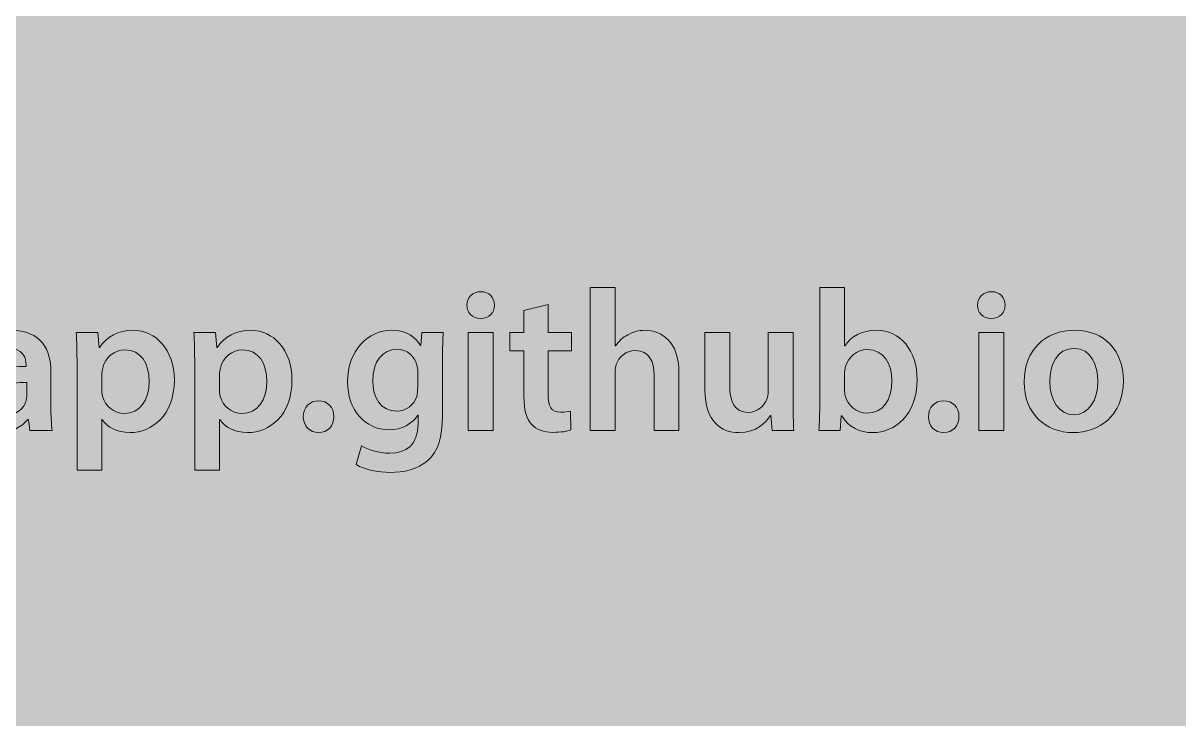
# Model space of a CAD drawing. Header units: inches. Extents: x -507 to 1392, y -754 to 68.
# Drawn here: x 80.5 to 137.9, y -338.8 to -304.3 of the extents above; entities that cross this region are included whole.
import ezdxf

# ---------------------------------------------------------------- set-up
doc = ezdxf.new("R2010")
doc.units = ezdxf.units.IN
doc.header["$MEASUREMENT"] = 0
doc.layers.add('back', color=7, linetype='Continuous')
doc.layers.add('Front', color=7, linetype='Continuous')
picture_1 = doc.add_image_def('image1.png', size_in_pixel=(3301, 2181))
picture_2 = doc.add_image_def('image10.png', size_in_pixel=(3013, 3012))

# ---------------------------------------------------------------- blocks, each defined once
blk = doc.blocks.new('block 3')
at = {"layer": 'Front', "true_color": 0x326699}
h = blk.add_hatch(color=165, dxfattribs=at)
h.dxf.hatch_style = 2
h.paths.add_polyline_path([(-211, -462.1), (-211, 61.249), (581, 61.249), (581, -462.1)])
h = blk.add_hatch(color=165, dxfattribs=at)
h.dxf.hatch_style = 2
h.paths.add_polyline_path([(-13, -462.1), (-13, 61.249), (185, 61.249), (185, -462.1)])
at = {"layer": 'Front'}
image = blk.add_image(picture_1, insert=(-211, -462.191), size_in_units=(792.24, 523.44), dxfattribs=at)
blk = doc.blocks.new('block 187')
at = {"layer": 'back', "true_color": 0x000000}
h = blk.add_hatch(color=18, dxfattribs=at)
h.dxf.hatch_style = 2
edge = h.paths.add_edge_path()
edge.add_spline(control_points=[(103.924, -318.273), (103.924, -318.643), (103.654, -318.933), (103.225, -318.933), (102.814, -318.933), (102.545, -318.643), (102.545, -318.273), (102.545, -317.894), (102.825, -317.604), (103.234, -317.604), (103.654, -317.604), (103.914, -317.894), (103.924, -318.273)], knot_values=[0, 0, 0, 0, 1, 1, 1, 2, 2, 2, 3, 3, 3, 4, 4, 4, 4], degree=3, periodic=1)
h.paths.add_polyline_path([(102.615, -324.5), (102.615, -319.633), (103.854, -319.633), (103.854, -324.5)])
h = blk.add_hatch(color=18, dxfattribs=at)
h.dxf.hatch_style = 2
edge = h.paths.add_edge_path()
edge.add_spline(control_points=[(108.685, -317.404), (108.685, -317.404), (109.924, -317.404), (109.924, -317.404), (109.924, -317.404), (109.924, -320.302), (109.924, -320.302), (109.924, -320.302), (109.944, -320.302), (109.944, -320.302), (110.094, -320.072), (110.293, -319.882), (110.554, -319.743), (110.793, -319.603), (111.083, -319.523), (111.393, -319.523), (112.223, -319.523), (113.092, -320.072), (113.092, -321.631), (113.092, -321.631), (113.092, -324.5), (113.092, -324.5), (113.092, -324.5), (111.863, -324.5), (111.863, -324.5), (111.863, -324.5), (111.863, -321.771), (111.863, -321.771), (111.863, -321.062), (111.603, -320.532), (110.923, -320.532), (110.443, -320.532), (110.104, -320.852), (109.974, -321.222), (109.934, -321.322), (109.924, -321.452), (109.924, -321.592), (109.924, -321.592), (109.924, -324.5), (109.924, -324.5), (109.924, -324.5), (108.685, -324.5), (108.685, -324.5), (108.685, -324.5), (108.685, -317.404), (108.685, -317.404)], knot_values=[0, 0, 0, 0, 1, 1, 1, 2, 2, 2, 3, 3, 3, 4, 4, 4, 5, 5, 5, 6, 6, 6, 7, 7, 7, 8, 8, 8, 9, 9, 9, 10, 10, 10, 11, 11, 11, 12, 12, 12, 13, 13, 13, 14, 14, 14, 15, 15, 15, 15], degree=3, periodic=1)
h = blk.add_hatch(color=18, dxfattribs=at)
h.dxf.hatch_style = 2
edge = h.paths.add_edge_path()
edge.add_spline(control_points=[(120.054, -324.5), (120.074, -324.17), (120.094, -323.63), (120.094, -323.131), (120.094, -323.131), (120.094, -317.404), (120.094, -317.404), (120.094, -317.404), (121.324, -317.404), (121.324, -317.404), (121.324, -317.404), (121.324, -320.302), (121.324, -320.302), (121.324, -320.302), (121.344, -320.302), (121.344, -320.302), (121.644, -319.833), (122.173, -319.523), (122.903, -319.523), (124.092, -319.523), (124.941, -320.512), (124.932, -321.991), (124.932, -323.74), (123.822, -324.61), (122.723, -324.61), (122.093, -324.61), (121.533, -324.37), (121.184, -323.771), (121.184, -323.771), (121.164, -323.771), (121.164, -323.771), (121.164, -323.771), (121.104, -324.5), (121.104, -324.5), (121.104, -324.5), (120.054, -324.5), (120.054, -324.5)], knot_values=[0, 0, 0, 0, 1, 1, 1, 2, 2, 2, 3, 3, 3, 4, 4, 4, 5, 5, 5, 6, 6, 6, 7, 7, 7, 8, 8, 8, 9, 9, 9, 10, 10, 10, 11, 11, 11, 12, 12, 12, 12], degree=3, periodic=1)
edge = h.paths.add_edge_path()
edge.add_spline(control_points=[(121.324, -322.491), (121.324, -322.591), (121.333, -322.691), (121.354, -322.781), (121.483, -323.271), (121.913, -323.641), (122.443, -323.641), (123.212, -323.641), (123.682, -323.021), (123.682, -322.042), (123.682, -321.182), (123.272, -320.482), (122.453, -320.482), (121.953, -320.482), (121.503, -320.842), (121.363, -321.382), (121.344, -321.472), (121.324, -321.582), (121.324, -321.702), (121.324, -321.702), (121.324, -322.491), (121.324, -322.491)], knot_values=[0, 0, 0, 0, 1, 1, 1, 2, 2, 2, 3, 3, 3, 4, 4, 4, 5, 5, 5, 6, 6, 6, 7, 7, 7, 7], degree=3, periodic=1)
h = blk.add_hatch(color=18, dxfattribs=at)
h.dxf.hatch_style = 2
edge = h.paths.add_edge_path()
edge.add_spline(control_points=[(129.313, -318.273), (129.313, -318.643), (129.044, -318.933), (128.614, -318.933), (128.204, -318.933), (127.935, -318.643), (127.935, -318.273), (127.935, -317.894), (128.214, -317.604), (128.624, -317.604), (129.044, -317.604), (129.304, -317.894), (129.313, -318.273)], knot_values=[0, 0, 0, 0, 1, 1, 1, 2, 2, 2, 3, 3, 3, 4, 4, 4, 4], degree=3, periodic=1)
h.paths.add_polyline_path([(128.004, -324.5), (128.004, -319.633), (129.244, -319.633), (129.244, -324.5)])
h = blk.add_hatch(color=18, dxfattribs=at)
h.dxf.hatch_style = 2
edge = h.paths.add_edge_path()
edge.add_spline(control_points=[(106.584, -318.244), (106.584, -318.244), (106.584, -319.633), (106.584, -319.633), (106.584, -319.633), (107.753, -319.633), (107.753, -319.633), (107.753, -319.633), (107.753, -320.552), (107.753, -320.552), (107.753, -320.552), (106.584, -320.552), (106.584, -320.552), (106.584, -320.552), (106.584, -322.701), (106.584, -322.701), (106.584, -323.291), (106.744, -323.601), (107.214, -323.601), (107.423, -323.601), (107.583, -323.57), (107.693, -323.541), (107.693, -323.541), (107.713, -324.48), (107.713, -324.48), (107.534, -324.55), (107.214, -324.6), (106.824, -324.6), (106.374, -324.6), (105.994, -324.45), (105.765, -324.2), (105.504, -323.92), (105.385, -323.48), (105.385, -322.841), (105.385, -322.841), (105.385, -320.552), (105.385, -320.552), (105.385, -320.552), (104.685, -320.552), (104.685, -320.552), (104.685, -320.552), (104.685, -319.633), (104.685, -319.633), (104.685, -319.633), (105.385, -319.633), (105.385, -319.633), (105.385, -319.633), (105.385, -318.533), (105.385, -318.533), (105.385, -318.533), (106.584, -318.244), (106.584, -318.244)], knot_values=[0, 0, 0, 0, 1, 1, 1, 2, 2, 2, 3, 3, 3, 4, 4, 4, 5, 5, 5, 6, 6, 6, 7, 7, 7, 8, 8, 8, 9, 9, 9, 10, 10, 10, 11, 11, 11, 12, 12, 12, 13, 13, 13, 14, 14, 14, 15, 15, 15, 16, 16, 16, 17, 17, 17, 17], degree=3, periodic=1)
h = blk.add_hatch(color=18, dxfattribs=at)
h.dxf.hatch_style = 2
edge = h.paths.add_edge_path()
edge.add_spline(control_points=[(80.823, -324.5), (80.823, -324.5), (80.744, -323.96), (80.744, -323.96), (80.744, -323.96), (80.713, -323.96), (80.713, -323.96), (80.414, -324.34), (79.904, -324.61), (79.274, -324.61), (78.295, -324.61), (77.745, -323.9), (77.745, -323.161), (77.745, -321.932), (78.834, -321.312), (80.633, -321.322), (80.633, -321.322), (80.633, -321.242), (80.633, -321.242), (80.633, -320.922), (80.503, -320.392), (79.644, -320.392), (79.165, -320.392), (78.665, -320.542), (78.335, -320.752), (78.335, -320.752), (78.095, -319.953), (78.095, -319.953), (78.455, -319.732), (79.084, -319.523), (79.854, -319.523), (81.413, -319.523), (81.863, -320.512), (81.863, -321.572), (81.863, -321.572), (81.863, -323.331), (81.863, -323.331), (81.863, -323.771), (81.883, -324.2), (81.933, -324.5), (81.933, -324.5), (80.823, -324.5), (80.823, -324.5)], knot_values=[0, 0, 0, 0, 1, 1, 1, 2, 2, 2, 3, 3, 3, 4, 4, 4, 5, 5, 5, 6, 6, 6, 7, 7, 7, 8, 8, 8, 9, 9, 9, 10, 10, 10, 11, 11, 11, 12, 12, 12, 13, 13, 13, 14, 14, 14, 14], degree=3, periodic=1)
edge = h.paths.add_edge_path()
edge.add_spline(control_points=[(80.664, -322.121), (79.794, -322.102), (78.964, -322.291), (78.964, -323.031), (78.964, -323.511), (79.274, -323.73), (79.664, -323.73), (80.154, -323.73), (80.514, -323.411), (80.624, -323.061), (80.653, -322.971), (80.664, -322.871), (80.664, -322.791), (80.664, -322.791), (80.664, -322.121), (80.664, -322.121)], knot_values=[0, 0, 0, 0, 1, 1, 1, 2, 2, 2, 3, 3, 3, 4, 4, 4, 5, 5, 5, 5], degree=3, periodic=1)
h = blk.add_hatch(color=18, dxfattribs=at)
h.dxf.hatch_style = 2
edge = h.paths.add_edge_path()
edge.add_spline(control_points=[(83.165, -321.252), (83.165, -320.612), (83.145, -320.092), (83.125, -319.633), (83.125, -319.633), (84.205, -319.633), (84.205, -319.633), (84.205, -319.633), (84.265, -320.382), (84.265, -320.382), (84.265, -320.382), (84.284, -320.382), (84.284, -320.382), (84.644, -319.833), (85.214, -319.523), (85.954, -319.523), (87.073, -319.523), (88.002, -320.482), (88.002, -322.001), (88.002, -323.76), (86.893, -324.61), (85.784, -324.61), (85.174, -324.61), (84.664, -324.35), (84.415, -323.96), (84.415, -323.96), (84.395, -323.96), (84.395, -323.96), (84.395, -323.96), (84.395, -326.479), (84.395, -326.479), (84.395, -326.479), (83.165, -326.479), (83.165, -326.479), (83.165, -326.479), (83.165, -321.252), (83.165, -321.252)], knot_values=[0, 0, 0, 0, 1, 1, 1, 2, 2, 2, 3, 3, 3, 4, 4, 4, 5, 5, 5, 6, 6, 6, 7, 7, 7, 8, 8, 8, 9, 9, 9, 10, 10, 10, 11, 11, 11, 12, 12, 12, 12], degree=3, periodic=1)
edge = h.paths.add_edge_path()
edge.add_spline(control_points=[(84.395, -322.461), (84.395, -322.581), (84.404, -322.691), (84.434, -322.801), (84.554, -323.301), (84.994, -323.661), (85.514, -323.661), (86.293, -323.661), (86.753, -323.011), (86.753, -322.051), (86.753, -321.192), (86.333, -320.492), (85.544, -320.492), (85.034, -320.492), (84.564, -320.862), (84.444, -321.402), (84.415, -321.501), (84.395, -321.612), (84.395, -321.711), (84.395, -321.711), (84.395, -322.461), (84.395, -322.461)], knot_values=[0, 0, 0, 0, 1, 1, 1, 2, 2, 2, 3, 3, 3, 4, 4, 4, 5, 5, 5, 6, 6, 6, 7, 7, 7, 7], degree=3, periodic=1)
h = blk.add_hatch(color=18, dxfattribs=at)
h.dxf.hatch_style = 2
edge = h.paths.add_edge_path()
edge.add_spline(control_points=[(89.015, -321.252), (89.015, -320.612), (88.995, -320.092), (88.975, -319.633), (88.975, -319.633), (90.054, -319.633), (90.054, -319.633), (90.054, -319.633), (90.114, -320.382), (90.114, -320.382), (90.114, -320.382), (90.134, -320.382), (90.134, -320.382), (90.494, -319.833), (91.063, -319.523), (91.803, -319.523), (92.922, -319.523), (93.852, -320.482), (93.852, -322.001), (93.852, -323.76), (92.743, -324.61), (91.633, -324.61), (91.023, -324.61), (90.514, -324.35), (90.264, -323.96), (90.264, -323.96), (90.244, -323.96), (90.244, -323.96), (90.244, -323.96), (90.244, -326.479), (90.244, -326.479), (90.244, -326.479), (89.015, -326.479), (89.015, -326.479), (89.015, -326.479), (89.015, -321.252), (89.015, -321.252)], knot_values=[0, 0, 0, 0, 1, 1, 1, 2, 2, 2, 3, 3, 3, 4, 4, 4, 5, 5, 5, 6, 6, 6, 7, 7, 7, 8, 8, 8, 9, 9, 9, 10, 10, 10, 11, 11, 11, 12, 12, 12, 12], degree=3, periodic=1)
edge = h.paths.add_edge_path()
edge.add_spline(control_points=[(90.244, -322.461), (90.244, -322.581), (90.254, -322.691), (90.284, -322.801), (90.404, -323.301), (90.844, -323.661), (91.363, -323.661), (92.143, -323.661), (92.603, -323.011), (92.603, -322.051), (92.603, -321.192), (92.183, -320.492), (91.394, -320.492), (90.884, -320.492), (90.414, -320.862), (90.294, -321.402), (90.264, -321.501), (90.244, -321.612), (90.244, -321.711), (90.244, -321.711), (90.244, -322.461), (90.244, -322.461)], knot_values=[0, 0, 0, 0, 1, 1, 1, 2, 2, 2, 3, 3, 3, 4, 4, 4, 5, 5, 5, 6, 6, 6, 7, 7, 7, 7], degree=3, periodic=1)
h = blk.add_hatch(color=18, dxfattribs=at)
h.dxf.hatch_style = 2
edge = h.paths.add_edge_path()
edge.add_spline(control_points=[(101.373, -319.633), (101.353, -319.962), (101.333, -320.362), (101.333, -321.032), (101.333, -321.032), (101.333, -323.791), (101.333, -323.791), (101.333, -324.81), (101.123, -325.54), (100.613, -325.999), (100.103, -326.449), (99.403, -326.589), (98.734, -326.589), (98.114, -326.589), (97.455, -326.459), (97.035, -326.199), (97.035, -326.199), (97.305, -325.27), (97.305, -325.27), (97.614, -325.45), (98.134, -325.639), (98.724, -325.639), (99.523, -325.639), (100.123, -325.22), (100.123, -324.17), (100.123, -324.17), (100.123, -323.75), (100.123, -323.75), (100.123, -323.75), (100.103, -323.75), (100.103, -323.75), (99.823, -324.18), (99.323, -324.47), (98.684, -324.47), (97.475, -324.47), (96.615, -323.471), (96.615, -322.091), (96.615, -320.492), (97.654, -319.523), (98.824, -319.523), (99.563, -319.523), (100.003, -319.882), (100.233, -320.282), (100.233, -320.282), (100.253, -320.282), (100.253, -320.282), (100.253, -320.282), (100.303, -319.633), (100.303, -319.633), (100.303, -319.633), (101.373, -319.633), (101.373, -319.633)], knot_values=[0, 0, 0, 0, 1, 1, 1, 2, 2, 2, 3, 3, 3, 4, 4, 4, 5, 5, 5, 6, 6, 6, 7, 7, 7, 8, 8, 8, 9, 9, 9, 10, 10, 10, 11, 11, 11, 12, 12, 12, 13, 13, 13, 14, 14, 14, 15, 15, 15, 16, 16, 16, 17, 17, 17, 17], degree=3, periodic=1)
edge = h.paths.add_edge_path()
edge.add_spline(control_points=[(100.103, -321.582), (100.103, -321.472), (100.093, -321.352), (100.063, -321.252), (99.933, -320.802), (99.583, -320.462), (99.063, -320.462), (98.374, -320.462), (97.864, -321.062), (97.864, -322.051), (97.864, -322.881), (98.284, -323.55), (99.054, -323.55), (99.513, -323.55), (99.913, -323.25), (100.053, -322.811), (100.083, -322.681), (100.103, -322.511), (100.103, -322.371), (100.103, -322.371), (100.103, -321.582), (100.103, -321.582)], knot_values=[0, 0, 0, 0, 1, 1, 1, 2, 2, 2, 3, 3, 3, 4, 4, 4, 5, 5, 5, 6, 6, 6, 7, 7, 7, 7], degree=3, periodic=1)
h = blk.add_hatch(color=18, dxfattribs=at)
h.dxf.hatch_style = 2
edge = h.paths.add_edge_path()
edge.add_spline(control_points=[(118.762, -323.041), (118.762, -323.621), (118.782, -324.1), (118.802, -324.5), (118.802, -324.5), (117.723, -324.5), (117.723, -324.5), (117.723, -324.5), (117.663, -323.76), (117.663, -323.76), (117.663, -323.76), (117.643, -323.76), (117.643, -323.76), (117.433, -324.11), (116.953, -324.61), (116.083, -324.61), (115.194, -324.61), (114.384, -324.08), (114.384, -322.491), (114.384, -322.491), (114.384, -319.633), (114.384, -319.633), (114.384, -319.633), (115.614, -319.633), (115.614, -319.633), (115.614, -319.633), (115.614, -322.281), (115.614, -322.281), (115.614, -323.091), (115.874, -323.61), (116.523, -323.61), (117.013, -323.61), (117.333, -323.261), (117.462, -322.951), (117.502, -322.841), (117.533, -322.711), (117.533, -322.571), (117.533, -322.571), (117.533, -319.633), (117.533, -319.633), (117.533, -319.633), (118.762, -319.633), (118.762, -319.633), (118.762, -319.633), (118.762, -323.041), (118.762, -323.041)], knot_values=[0, 0, 0, 0, 1, 1, 1, 2, 2, 2, 3, 3, 3, 4, 4, 4, 5, 5, 5, 6, 6, 6, 7, 7, 7, 8, 8, 8, 9, 9, 9, 10, 10, 10, 11, 11, 11, 12, 12, 12, 13, 13, 13, 14, 14, 14, 15, 15, 15, 15], degree=3, periodic=1)
h = blk.add_hatch(color=18, dxfattribs=at)
h.dxf.hatch_style = 2
edge = h.paths.add_edge_path()
edge.add_spline(control_points=[(135.191, -322.021), (135.191, -323.811), (133.932, -324.61), (132.693, -324.61), (131.313, -324.61), (130.254, -323.661), (130.254, -322.102), (130.254, -320.502), (131.304, -319.523), (132.773, -319.523), (134.222, -319.523), (135.191, -320.542), (135.191, -322.021)], knot_values=[0, 0, 0, 0, 1, 1, 1, 2, 2, 2, 3, 3, 3, 4, 4, 4, 4], degree=3, periodic=1)
edge = h.paths.add_edge_path()
edge.add_spline(control_points=[(131.523, -322.071), (131.523, -323.011), (131.983, -323.72), (132.733, -323.72), (133.432, -323.72), (133.922, -323.031), (133.922, -322.051), (133.922, -321.292), (133.582, -320.422), (132.743, -320.422), (131.873, -320.422), (131.523, -321.262), (131.523, -322.071)], knot_values=[0, 0, 0, 0, 1, 1, 1, 2, 2, 2, 3, 3, 3, 4, 4, 4, 4], degree=3, periodic=1)
h = blk.add_hatch(color=18, dxfattribs=at)
h.dxf.hatch_style = 2
edge = h.paths.add_edge_path()
edge.add_spline(control_points=[(94.415, -323.82), (94.415, -323.361), (94.735, -323.031), (95.175, -323.031), (95.625, -323.031), (95.934, -323.351), (95.934, -323.82), (95.934, -324.27), (95.634, -324.61), (95.175, -324.61), (94.725, -324.61), (94.415, -324.27), (94.415, -323.82)], knot_values=[0, 0, 0, 0, 1, 1, 1, 2, 2, 2, 3, 3, 3, 4, 4, 4, 4], degree=3, periodic=1)
h = blk.add_hatch(color=18, dxfattribs=at)
h.dxf.hatch_style = 2
edge = h.paths.add_edge_path()
edge.add_spline(control_points=[(125.494, -323.82), (125.494, -323.361), (125.814, -323.031), (126.254, -323.031), (126.704, -323.031), (127.013, -323.351), (127.013, -323.82), (127.013, -324.27), (126.713, -324.61), (126.254, -324.61), (125.804, -324.61), (125.494, -324.27), (125.494, -323.82)], knot_values=[0, 0, 0, 0, 1, 1, 1, 2, 2, 2, 3, 3, 3, 4, 4, 4, 4], degree=3, periodic=1)
at = {"layer": 'back', "lineweight": 0}
for points in [[(102.615, -324.5), (102.615, -319.633), (103.854, -319.633), (103.854, -324.5), (102.615, -324.5)], [(128.004, -324.5), (128.004, -319.633), (129.244, -319.633), (129.244, -324.5), (128.004, -324.5)]]:
    blk.add_lwpolyline(points, dxfattribs=at)
for points, knots in [([(103.924, -318.273), (103.924, -318.643), (103.654, -318.933), (103.225, -318.933), (102.814, -318.933), (102.545, -318.643), (102.545, -318.273), (102.545, -317.894), (102.825, -317.604), (103.234, -317.604), (103.654, -317.604), (103.914, -317.894), (103.924, -318.273)], [0, 0, 0, 0, 1, 1, 1, 2, 2, 2, 3, 3, 3, 4, 4, 4, 4]), ([(108.685, -317.404), (108.685, -317.404), (109.924, -317.404), (109.924, -317.404), (109.924, -317.404), (109.924, -320.302), (109.924, -320.302), (109.924, -320.302), (109.944, -320.302), (109.944, -320.302), (110.094, -320.072), (110.293, -319.882), (110.554, -319.743), (110.793, -319.603), (111.083, -319.523), (111.393, -319.523), (112.223, -319.523), (113.092, -320.072), (113.092, -321.631), (113.092, -321.631), (113.092, -324.5), (113.092, -324.5), (113.092, -324.5), (111.863, -324.5), (111.863, -324.5), (111.863, -324.5), (111.863, -321.771), (111.863, -321.771), (111.863, -321.062), (111.603, -320.532), (110.923, -320.532), (110.443, -320.532), (110.104, -320.852), (109.974, -321.222), (109.934, -321.322), (109.924, -321.452), (109.924, -321.592), (109.924, -321.592), (109.924, -324.5), (109.924, -324.5), (109.924, -324.5), (108.685, -324.5), (108.685, -324.5), (108.685, -324.5), (108.685, -317.404), (108.685, -317.404)], [0, 0, 0, 0, 1, 1, 1, 2, 2, 2, 3, 3, 3, 4, 4, 4, 5, 5, 5, 6, 6, 6, 7, 7, 7, 8, 8, 8, 9, 9, 9, 10, 10, 10, 11, 11, 11, 12, 12, 12, 13, 13, 13, 14, 14, 14, 15, 15, 15, 15]), ([(120.054, -324.5), (120.074, -324.17), (120.094, -323.63), (120.094, -323.131), (120.094, -323.131), (120.094, -317.404), (120.094, -317.404), (120.094, -317.404), (121.324, -317.404), (121.324, -317.404), (121.324, -317.404), (121.324, -320.302), (121.324, -320.302), (121.324, -320.302), (121.344, -320.302), (121.344, -320.302), (121.644, -319.833), (122.173, -319.523), (122.903, -319.523), (124.092, -319.523), (124.941, -320.512), (124.932, -321.991), (124.932, -323.74), (123.822, -324.61), (122.723, -324.61), (122.093, -324.61), (121.533, -324.37), (121.184, -323.771), (121.184, -323.771), (121.164, -323.771), (121.164, -323.771), (121.164, -323.771), (121.104, -324.5), (121.104, -324.5), (121.104, -324.5), (120.054, -324.5), (120.054, -324.5)], [0, 0, 0, 0, 1, 1, 1, 2, 2, 2, 3, 3, 3, 4, 4, 4, 5, 5, 5, 6, 6, 6, 7, 7, 7, 8, 8, 8, 9, 9, 9, 10, 10, 10, 11, 11, 11, 12, 12, 12, 12]), ([(129.313, -318.273), (129.313, -318.643), (129.044, -318.933), (128.614, -318.933), (128.204, -318.933), (127.935, -318.643), (127.935, -318.273), (127.935, -317.894), (128.214, -317.604), (128.624, -317.604), (129.044, -317.604), (129.304, -317.894), (129.313, -318.273)], [0, 0, 0, 0, 1, 1, 1, 2, 2, 2, 3, 3, 3, 4, 4, 4, 4]), ([(106.584, -318.244), (106.584, -318.244), (106.584, -319.633), (106.584, -319.633), (106.584, -319.633), (107.753, -319.633), (107.753, -319.633), (107.753, -319.633), (107.753, -320.552), (107.753, -320.552), (107.753, -320.552), (106.584, -320.552), (106.584, -320.552), (106.584, -320.552), (106.584, -322.701), (106.584, -322.701), (106.584, -323.291), (106.744, -323.601), (107.214, -323.601), (107.423, -323.601), (107.583, -323.57), (107.693, -323.541), (107.693, -323.541), (107.713, -324.48), (107.713, -324.48), (107.534, -324.55), (107.214, -324.6), (106.824, -324.6), (106.374, -324.6), (105.994, -324.45), (105.765, -324.2), (105.504, -323.92), (105.385, -323.48), (105.385, -322.841), (105.385, -322.841), (105.385, -320.552), (105.385, -320.552), (105.385, -320.552), (104.685, -320.552), (104.685, -320.552), (104.685, -320.552), (104.685, -319.633), (104.685, -319.633), (104.685, -319.633), (105.385, -319.633), (105.385, -319.633), (105.385, -319.633), (105.385, -318.533), (105.385, -318.533), (105.385, -318.533), (106.584, -318.244), (106.584, -318.244)], [0, 0, 0, 0, 1, 1, 1, 2, 2, 2, 3, 3, 3, 4, 4, 4, 5, 5, 5, 6, 6, 6, 7, 7, 7, 8, 8, 8, 9, 9, 9, 10, 10, 10, 11, 11, 11, 12, 12, 12, 13, 13, 13, 14, 14, 14, 15, 15, 15, 16, 16, 16, 17, 17, 17, 17]), ([(80.823, -324.5), (80.823, -324.5), (80.744, -323.96), (80.744, -323.96), (80.744, -323.96), (80.713, -323.96), (80.713, -323.96), (80.414, -324.34), (79.904, -324.61), (79.274, -324.61), (78.295, -324.61), (77.745, -323.9), (77.745, -323.161), (77.745, -321.932), (78.834, -321.312), (80.633, -321.322), (80.633, -321.322), (80.633, -321.242), (80.633, -321.242), (80.633, -320.922), (80.503, -320.392), (79.644, -320.392), (79.165, -320.392), (78.665, -320.542), (78.335, -320.752), (78.335, -320.752), (78.095, -319.953), (78.095, -319.953), (78.455, -319.732), (79.084, -319.523), (79.854, -319.523), (81.413, -319.523), (81.863, -320.512), (81.863, -321.572), (81.863, -321.572), (81.863, -323.331), (81.863, -323.331), (81.863, -323.771), (81.883, -324.2), (81.933, -324.5), (81.933, -324.5), (80.823, -324.5), (80.823, -324.5)], [0, 0, 0, 0, 1, 1, 1, 2, 2, 2, 3, 3, 3, 4, 4, 4, 5, 5, 5, 6, 6, 6, 7, 7, 7, 8, 8, 8, 9, 9, 9, 10, 10, 10, 11, 11, 11, 12, 12, 12, 13, 13, 13, 14, 14, 14, 14]), ([(83.165, -321.252), (83.165, -320.612), (83.145, -320.092), (83.125, -319.633), (83.125, -319.633), (84.205, -319.633), (84.205, -319.633), (84.205, -319.633), (84.265, -320.382), (84.265, -320.382), (84.265, -320.382), (84.284, -320.382), (84.284, -320.382), (84.644, -319.833), (85.214, -319.523), (85.954, -319.523), (87.073, -319.523), (88.002, -320.482), (88.002, -322.001), (88.002, -323.76), (86.893, -324.61), (85.784, -324.61), (85.174, -324.61), (84.664, -324.35), (84.415, -323.96), (84.415, -323.96), (84.395, -323.96), (84.395, -323.96), (84.395, -323.96), (84.395, -326.479), (84.395, -326.479), (84.395, -326.479), (83.165, -326.479), (83.165, -326.479), (83.165, -326.479), (83.165, -321.252), (83.165, -321.252)], [0, 0, 0, 0, 1, 1, 1, 2, 2, 2, 3, 3, 3, 4, 4, 4, 5, 5, 5, 6, 6, 6, 7, 7, 7, 8, 8, 8, 9, 9, 9, 10, 10, 10, 11, 11, 11, 12, 12, 12, 12]), ([(89.015, -321.252), (89.015, -320.612), (88.995, -320.092), (88.975, -319.633), (88.975, -319.633), (90.054, -319.633), (90.054, -319.633), (90.054, -319.633), (90.114, -320.382), (90.114, -320.382), (90.114, -320.382), (90.134, -320.382), (90.134, -320.382), (90.494, -319.833), (91.063, -319.523), (91.803, -319.523), (92.922, -319.523), (93.852, -320.482), (93.852, -322.001), (93.852, -323.76), (92.743, -324.61), (91.633, -324.61), (91.023, -324.61), (90.514, -324.35), (90.264, -323.96), (90.264, -323.96), (90.244, -323.96), (90.244, -323.96), (90.244, -323.96), (90.244, -326.479), (90.244, -326.479), (90.244, -326.479), (89.015, -326.479), (89.015, -326.479), (89.015, -326.479), (89.015, -321.252), (89.015, -321.252)], [0, 0, 0, 0, 1, 1, 1, 2, 2, 2, 3, 3, 3, 4, 4, 4, 5, 5, 5, 6, 6, 6, 7, 7, 7, 8, 8, 8, 9, 9, 9, 10, 10, 10, 11, 11, 11, 12, 12, 12, 12]), ([(101.373, -319.633), (101.353, -319.962), (101.333, -320.362), (101.333, -321.032), (101.333, -321.032), (101.333, -323.791), (101.333, -323.791), (101.333, -324.81), (101.123, -325.54), (100.613, -325.999), (100.103, -326.449), (99.403, -326.589), (98.734, -326.589), (98.114, -326.589), (97.455, -326.459), (97.035, -326.199), (97.035, -326.199), (97.305, -325.27), (97.305, -325.27), (97.614, -325.45), (98.134, -325.639), (98.724, -325.639), (99.523, -325.639), (100.123, -325.22), (100.123, -324.17), (100.123, -324.17), (100.123, -323.75), (100.123, -323.75), (100.123, -323.75), (100.103, -323.75), (100.103, -323.75), (99.823, -324.18), (99.323, -324.47), (98.684, -324.47), (97.475, -324.47), (96.615, -323.471), (96.615, -322.091), (96.615, -320.492), (97.654, -319.523), (98.824, -319.523), (99.563, -319.523), (100.003, -319.882), (100.233, -320.282), (100.233, -320.282), (100.253, -320.282), (100.253, -320.282), (100.253, -320.282), (100.303, -319.633), (100.303, -319.633), (100.303, -319.633), (101.373, -319.633), (101.373, -319.633)], [0, 0, 0, 0, 1, 1, 1, 2, 2, 2, 3, 3, 3, 4, 4, 4, 5, 5, 5, 6, 6, 6, 7, 7, 7, 8, 8, 8, 9, 9, 9, 10, 10, 10, 11, 11, 11, 12, 12, 12, 13, 13, 13, 14, 14, 14, 15, 15, 15, 16, 16, 16, 17, 17, 17, 17]), ([(118.762, -323.041), (118.762, -323.621), (118.782, -324.1), (118.802, -324.5), (118.802, -324.5), (117.723, -324.5), (117.723, -324.5), (117.723, -324.5), (117.663, -323.76), (117.663, -323.76), (117.663, -323.76), (117.643, -323.76), (117.643, -323.76), (117.433, -324.11), (116.953, -324.61), (116.083, -324.61), (115.194, -324.61), (114.384, -324.08), (114.384, -322.491), (114.384, -322.491), (114.384, -319.633), (114.384, -319.633), (114.384, -319.633), (115.614, -319.633), (115.614, -319.633), (115.614, -319.633), (115.614, -322.281), (115.614, -322.281), (115.614, -323.091), (115.874, -323.61), (116.523, -323.61), (117.013, -323.61), (117.333, -323.261), (117.462, -322.951), (117.502, -322.841), (117.533, -322.711), (117.533, -322.571), (117.533, -322.571), (117.533, -319.633), (117.533, -319.633), (117.533, -319.633), (118.762, -319.633), (118.762, -319.633), (118.762, -319.633), (118.762, -323.041), (118.762, -323.041)], [0, 0, 0, 0, 1, 1, 1, 2, 2, 2, 3, 3, 3, 4, 4, 4, 5, 5, 5, 6, 6, 6, 7, 7, 7, 8, 8, 8, 9, 9, 9, 10, 10, 10, 11, 11, 11, 12, 12, 12, 13, 13, 13, 14, 14, 14, 15, 15, 15, 15]), ([(135.191, -322.021), (135.191, -323.811), (133.932, -324.61), (132.693, -324.61), (131.313, -324.61), (130.254, -323.661), (130.254, -322.102), (130.254, -320.502), (131.304, -319.523), (132.773, -319.523), (134.222, -319.523), (135.191, -320.542), (135.191, -322.021)], [0, 0, 0, 0, 1, 1, 1, 2, 2, 2, 3, 3, 3, 4, 4, 4, 4]), ([(84.395, -322.461), (84.395, -322.581), (84.404, -322.691), (84.434, -322.801), (84.554, -323.301), (84.994, -323.661), (85.514, -323.661), (86.293, -323.661), (86.753, -323.011), (86.753, -322.051), (86.753, -321.192), (86.333, -320.492), (85.544, -320.492), (85.034, -320.492), (84.564, -320.862), (84.444, -321.402), (84.415, -321.501), (84.395, -321.612), (84.395, -321.711), (84.395, -321.711), (84.395, -322.461), (84.395, -322.461)], [0, 0, 0, 0, 1, 1, 1, 2, 2, 2, 3, 3, 3, 4, 4, 4, 5, 5, 5, 6, 6, 6, 7, 7, 7, 7]), ([(90.244, -322.461), (90.244, -322.581), (90.254, -322.691), (90.284, -322.801), (90.404, -323.301), (90.844, -323.661), (91.363, -323.661), (92.143, -323.661), (92.603, -323.011), (92.603, -322.051), (92.603, -321.192), (92.183, -320.492), (91.394, -320.492), (90.884, -320.492), (90.414, -320.862), (90.294, -321.402), (90.264, -321.501), (90.244, -321.612), (90.244, -321.711), (90.244, -321.711), (90.244, -322.461), (90.244, -322.461)], [0, 0, 0, 0, 1, 1, 1, 2, 2, 2, 3, 3, 3, 4, 4, 4, 5, 5, 5, 6, 6, 6, 7, 7, 7, 7]), ([(100.103, -321.582), (100.103, -321.472), (100.093, -321.352), (100.063, -321.252), (99.933, -320.802), (99.583, -320.462), (99.063, -320.462), (98.374, -320.462), (97.864, -321.062), (97.864, -322.051), (97.864, -322.881), (98.284, -323.55), (99.054, -323.55), (99.513, -323.55), (99.913, -323.25), (100.053, -322.811), (100.083, -322.681), (100.103, -322.511), (100.103, -322.371), (100.103, -322.371), (100.103, -321.582), (100.103, -321.582)], [0, 0, 0, 0, 1, 1, 1, 2, 2, 2, 3, 3, 3, 4, 4, 4, 5, 5, 5, 6, 6, 6, 7, 7, 7, 7]), ([(121.324, -322.491), (121.324, -322.591), (121.333, -322.691), (121.354, -322.781), (121.483, -323.271), (121.913, -323.641), (122.443, -323.641), (123.212, -323.641), (123.682, -323.021), (123.682, -322.042), (123.682, -321.182), (123.272, -320.482), (122.453, -320.482), (121.953, -320.482), (121.503, -320.842), (121.363, -321.382), (121.344, -321.472), (121.324, -321.582), (121.324, -321.702), (121.324, -321.702), (121.324, -322.491), (121.324, -322.491)], [0, 0, 0, 0, 1, 1, 1, 2, 2, 2, 3, 3, 3, 4, 4, 4, 5, 5, 5, 6, 6, 6, 7, 7, 7, 7]), ([(131.523, -322.071), (131.523, -323.011), (131.983, -323.72), (132.733, -323.72), (133.432, -323.72), (133.922, -323.031), (133.922, -322.051), (133.922, -321.292), (133.582, -320.422), (132.743, -320.422), (131.873, -320.422), (131.523, -321.262), (131.523, -322.071)], [0, 0, 0, 0, 1, 1, 1, 2, 2, 2, 3, 3, 3, 4, 4, 4, 4]), ([(80.664, -322.121), (79.794, -322.102), (78.964, -322.291), (78.964, -323.031), (78.964, -323.511), (79.274, -323.73), (79.664, -323.73), (80.154, -323.73), (80.514, -323.411), (80.624, -323.061), (80.653, -322.971), (80.664, -322.871), (80.664, -322.791), (80.664, -322.791), (80.664, -322.121), (80.664, -322.121)], [0, 0, 0, 0, 1, 1, 1, 2, 2, 2, 3, 3, 3, 4, 4, 4, 5, 5, 5, 5]), ([(94.415, -323.82), (94.415, -323.361), (94.735, -323.031), (95.175, -323.031), (95.625, -323.031), (95.934, -323.351), (95.934, -323.82), (95.934, -324.27), (95.634, -324.61), (95.175, -324.61), (94.725, -324.61), (94.415, -324.27), (94.415, -323.82)], [0, 0, 0, 0, 1, 1, 1, 2, 2, 2, 3, 3, 3, 4, 4, 4, 4]), ([(125.494, -323.82), (125.494, -323.361), (125.814, -323.031), (126.254, -323.031), (126.704, -323.031), (127.013, -323.351), (127.013, -323.82), (127.013, -324.27), (126.713, -324.61), (126.254, -324.61), (125.804, -324.61), (125.494, -324.27), (125.494, -323.82)], [0, 0, 0, 0, 1, 1, 1, 2, 2, 2, 3, 3, 3, 4, 4, 4, 4])]:
    blk.add_open_spline(points, degree=3, knots=knots, dxfattribs=at)

msp = doc.modelspace()

# ---------------------------------------------------------------- block references
at = {"layer": 'back'}
msp.add_blockref('block 187', (0, 0), dxfattribs=at)
at = {"layer": 'Front'}
msp.add_blockref('block 3', (0, 0), dxfattribs=at)

# ---------------------------------------------------------------- pictures from other files: only their frames are drawn
image = msp.add_image(picture_2, insert=(-506.916, -754.387), size_in_units=(723.12, 722.88), dxfattribs=at)

doc.saveas('drawing.dxf')
